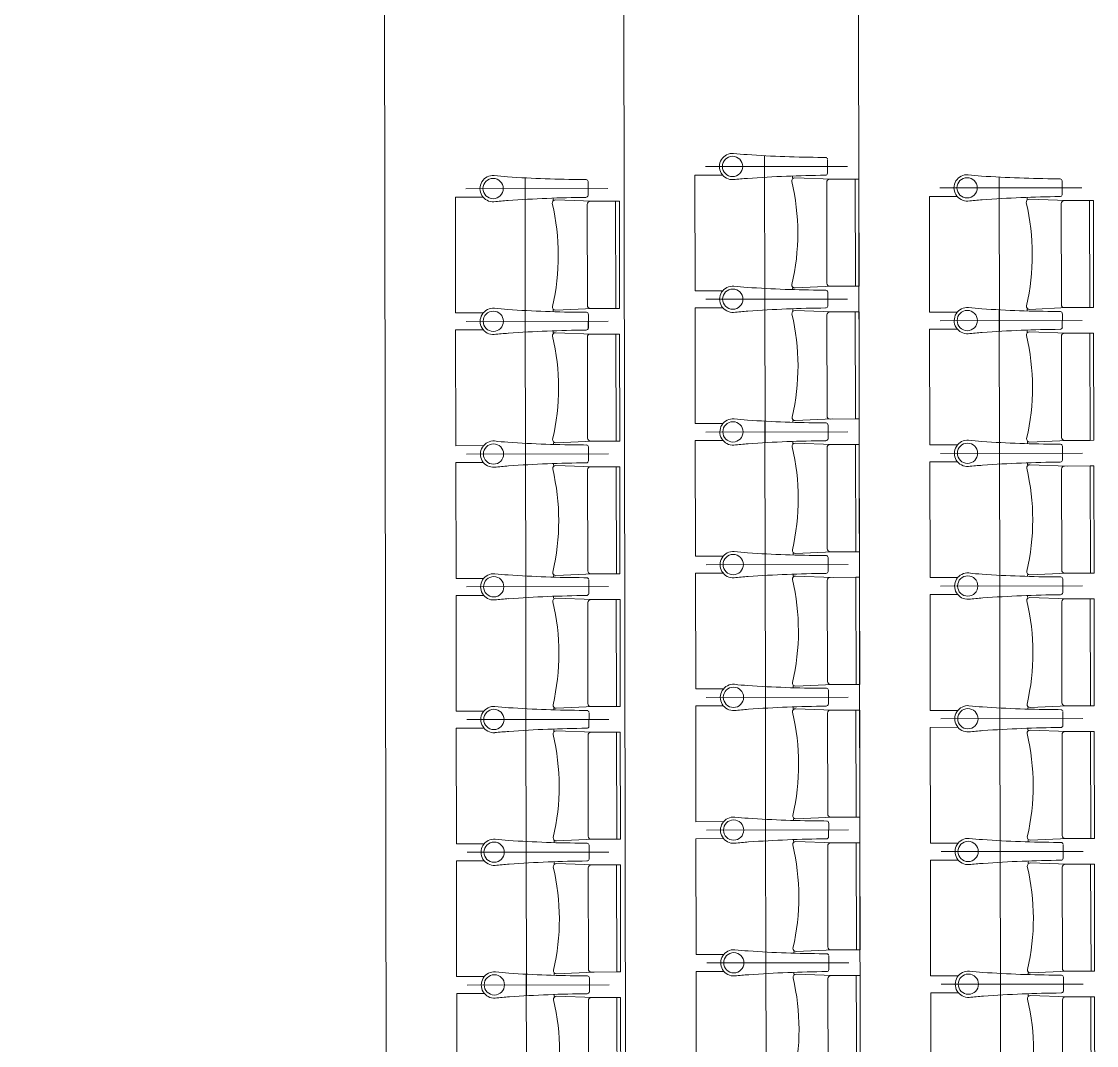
# Model space of a CAD drawing. Header units: millimetres. Extents: x 586 to 1010, y 369 to 668.
# Drawn here: x 692.656 to 697.184, y 475.666 to 479.977 of the extents above; entities that cross this region are included whole.
import ezdxf

# ---------------------------------------------------------------- set-up
doc = ezdxf.new("R2010")
doc.units = ezdxf.units.MM
doc.linetypes.add('CENTER', pattern=[2, 1.25, -0.25, 0.25, -0.25])
doc.linetypes.add('DASHED', pattern=[0.75, 0.5, -0.25])
doc.layers.add('plan line', color=7, linetype='Continuous', lineweight=15)

msp = doc.modelspace()

# ---------------------------------------------------------------- linework, layer by layer
at = {"color": 254, "lineweight": 25}
for points in [[(671.7124, 620.7085), (706.7355, 621.773), (754.2598, 613.8303), (814.6609, 600.1481), (855.7567, 598.0104), (895.0671, 567.0647), (920.0096, 542.0176), (952.0084, 521.2476), (977.2234, 504.6526), (979.6352, 479.2339), (986.3437, 463.8549), (988.7975, 462.3853)], [(654.944, 595.4717), (670.2671, 587.3174), (714.302, 595.1648), (787.0891, 595.1648), (819.3936, 580.9441), (821.0297, 562.8505), (813.4907, 552.7881), (808.7339, 539.6711), (796.4072, 534.7059), (791.0222, 527.249), (791.0222, 507.547), (797.3007, 476.5274), (814.9752, 463.8897), (836.1481, 474.6816), (874.0221, 478.5878), (885.7286, 462.7333), (863.0042, 436.0794), (845.7887, 420.6845), (845.1044, 408.6747)], [(639.2065, 583.4381), (644.7272, 575.638), (657.7961, 553.4401), (668.4043, 543.9291), (682.5178, 548.7307), (692.9838, 555.4778), (711.9339, 556.5828), (734.3456, 532.1334), (750.593, 477.7475), (754.1369, 444.164), (776.4657, 425.4473), (782.6172, 412.2355)]]:
    msp.add_spline(points, degree=3, dxfattribs=at)
at = {"layer": 'plan line'}
for p, q in [((694.2022, 469.5611), (694.1848, 480.569)), ((696.1986, 469.5496), (696.1812, 480.5868)), ((695.2092, 469.5887), (695.1919, 480.5447)), ((696.0434, 479.4045), (696.0306, 479.4047)), ((696.0516, 479.3949), (696.0514, 479.3377)), ((695.0348, 479.3113), (695.0219, 479.3115)), ((695.0429, 479.3017), (695.0428, 479.2445)), ((695.4925, 479.3302), (695.6091, 479.3304)), ((695.4933, 478.8429), (695.4925, 479.3302)), ((695.9035, 479.3265), (695.9035, 479.318)), ((697.0312, 479.3145), (697.0183, 479.3147)), ((697.0393, 479.3048), (697.0391, 479.2477)), ((694.4839, 479.237), (694.6005, 479.2372)), ((694.4846, 478.7497), (694.4839, 479.237)), ((694.8949, 479.2333), (694.8949, 479.2248)), ((696.4802, 479.2402), (696.5968, 479.2403)), ((696.481, 478.7529), (696.4802, 479.2402)), ((696.8913, 479.2364), (696.8913, 479.228)), ((695.6098, 478.8431), (695.4933, 478.8429)), ((695.9042, 478.8554), (695.9043, 478.8481)), ((696.0443, 478.8457), (696.0314, 478.8459)), ((696.0443, 478.8457), (696.0314, 478.8459)), ((696.0524, 478.8361), (696.0523, 478.7789)), ((696.0524, 478.8361), (696.0523, 478.7789)), ((694.6012, 478.7499), (694.4846, 478.7497)), ((694.8956, 478.7622), (694.8956, 478.7549)), ((695.0357, 478.7525), (695.0228, 478.7527)), ((695.0357, 478.7525), (695.0228, 478.7527)), ((695.4934, 478.7714), (695.61, 478.7716)), ((695.4941, 478.2841), (695.4934, 478.7714)), ((695.9044, 478.7677), (695.9044, 478.7592)), ((696.5976, 478.753), (696.481, 478.7529)), ((696.892, 478.7653), (696.892, 478.758)), ((697.032, 478.7557), (697.0192, 478.7559)), ((697.032, 478.7557), (697.0192, 478.7559)), ((695.0438, 478.7429), (695.0436, 478.6857)), ((695.0438, 478.7429), (695.0437, 478.6857)), ((697.0402, 478.746), (697.04, 478.6889)), ((697.0402, 478.746), (697.04, 478.6889)), ((694.4847, 478.6782), (694.6013, 478.6784)), ((694.4855, 478.1909), (694.4847, 478.6782)), ((694.8958, 478.6745), (694.8958, 478.666)), ((696.4811, 478.6814), (696.5977, 478.6815)), ((696.4819, 478.1941), (696.4811, 478.6814)), ((696.8921, 478.6776), (696.8922, 478.6692)), ((695.9051, 478.2966), (695.9051, 478.2893)), ((695.6107, 478.2843), (695.4941, 478.2841)), ((696.0452, 478.2869), (696.0323, 478.2871)), ((696.0452, 478.2869), (696.0323, 478.2871)), ((696.0533, 478.2773), (696.0532, 478.2201)), ((696.0533, 478.2773), (696.0532, 478.2201)), ((695.4942, 478.2126), (695.6108, 478.2128)), ((695.495, 477.7253), (695.4942, 478.2126)), ((695.9053, 478.2089), (695.9053, 478.2004)), ((696.8929, 478.2065), (696.8929, 478.1992)), ((694.6021, 478.1911), (694.4855, 478.1909)), ((694.8965, 478.2034), (694.8965, 478.1961)), ((695.0366, 478.1937), (695.0237, 478.1939)), ((695.0366, 478.1937), (695.0237, 478.1939)), ((695.0447, 478.1841), (695.0445, 478.1269)), ((695.0447, 478.1841), (695.0445, 478.1269)), ((696.5985, 478.1942), (696.4819, 478.1941)), ((697.0329, 478.1969), (697.0201, 478.1971)), ((697.0329, 478.1969), (697.0201, 478.1971)), ((697.0411, 478.1872), (697.0409, 478.1301)), ((697.0411, 478.1872), (697.0409, 478.1301)), ((694.4856, 478.1194), (694.6022, 478.1196)), ((694.4864, 477.6321), (694.4856, 478.1194)), ((694.8966, 478.1157), (694.8967, 478.1072)), ((696.482, 478.1226), (696.5986, 478.1227)), ((696.4828, 477.6353), (696.482, 478.1226)), ((696.893, 478.1188), (696.893, 478.1104)), ((695.6116, 477.7255), (695.495, 477.7253)), ((695.906, 477.7378), (695.906, 477.7305)), ((696.0461, 477.7281), (696.0332, 477.7283)), ((696.0461, 477.7281), (696.0332, 477.7283)), ((696.0542, 477.7185), (696.054, 477.6613)), ((696.0542, 477.7185), (696.054, 477.6613)), ((694.603, 477.6323), (694.4864, 477.6321)), ((694.8974, 477.6446), (694.8974, 477.6373)), ((695.0374, 477.6349), (695.0246, 477.6351)), ((695.0374, 477.6349), (695.0246, 477.6351)), ((695.0456, 477.6253), (695.0454, 477.5681)), ((695.0456, 477.6253), (695.0454, 477.5681)), ((695.4951, 477.6538), (695.6117, 477.654)), ((695.4959, 477.1665), (695.4951, 477.6538)), ((695.9062, 477.6501), (695.9062, 477.6416)), ((696.5994, 477.6354), (696.4828, 477.6353)), ((696.8938, 477.6477), (696.8938, 477.6404)), ((697.0338, 477.6381), (697.021, 477.6383)), ((697.0338, 477.6381), (697.021, 477.6383)), ((697.042, 477.6284), (697.0418, 477.5713)), ((697.0419, 477.6284), (697.0418, 477.5713)), ((694.4865, 477.5606), (694.6031, 477.5608)), ((694.4873, 477.0733), (694.4865, 477.5606)), ((694.8975, 477.5569), (694.8975, 477.5484)), ((696.4829, 477.5638), (696.5995, 477.5639)), ((696.4836, 477.0765), (696.4829, 477.5638)), ((696.8939, 477.56), (696.8939, 477.5516)), ((695.6125, 477.1667), (695.4959, 477.1665)), ((695.9069, 477.179), (695.9069, 477.1717)), ((696.0469, 477.1693), (696.0341, 477.1695)), ((696.0469, 477.1693), (696.0341, 477.1695)), ((696.0551, 477.1597), (696.0549, 477.1025)), ((696.0551, 477.1597), (696.0549, 477.1025)), ((694.6039, 477.0735), (694.4873, 477.0733)), ((694.8983, 477.0858), (694.8983, 477.0785)), ((695.0383, 477.0761), (695.0255, 477.0763)), ((695.0383, 477.0761), (695.0255, 477.0763)), ((695.496, 477.095), (695.6126, 477.0952)), ((695.4968, 476.6077), (695.496, 477.095)), ((695.907, 477.0913), (695.907, 477.0828)), ((696.6002, 477.0766), (696.4836, 477.0765)), ((696.8946, 477.0889), (696.8947, 477.0816)), ((697.0347, 477.0793), (697.0218, 477.0795)), ((697.0347, 477.0793), (697.0218, 477.0795)), ((695.0465, 477.0665), (695.0463, 477.0093)), ((695.0465, 477.0665), (695.0463, 477.0093)), ((697.0428, 477.0696), (697.0427, 477.0125)), ((697.0428, 477.0696), (697.0427, 477.0125)), ((694.4874, 477.0018), (694.604, 477.002)), ((694.4882, 476.5145), (694.4874, 477.0018)), ((694.8984, 476.9981), (694.8984, 476.9896)), ((696.4838, 477.005), (696.6004, 477.0051)), ((696.4845, 476.5177), (696.4838, 477.005)), ((696.8948, 477.0012), (696.8948, 476.9928)), ((695.6134, 476.6079), (695.4968, 476.6077)), ((695.9078, 476.6202), (695.9078, 476.6129)), ((696.0478, 476.6105), (696.035, 476.6107)), ((696.0478, 476.6105), (696.035, 476.6107)), ((696.056, 476.6009), (696.0558, 476.5437)), ((696.056, 476.6009), (696.0558, 476.5437)), ((695.4969, 476.5362), (695.6135, 476.5364)), ((695.4977, 476.0489), (695.4969, 476.5362)), ((695.9079, 476.5325), (695.9079, 476.524)), ((696.8955, 476.5301), (696.8955, 476.5228)), ((694.6047, 476.5147), (694.4882, 476.5145)), ((694.8992, 476.527), (694.8992, 476.5197)), ((695.0392, 476.5173), (695.0263, 476.5175)), ((695.0392, 476.5173), (695.0263, 476.5175)), ((695.0473, 476.5077), (695.0472, 476.4505)), ((695.0473, 476.5077), (695.0472, 476.4505)), ((696.6011, 476.5178), (696.4845, 476.5177)), ((697.0356, 476.5205), (697.0227, 476.5207)), ((697.0356, 476.5205), (697.0227, 476.5207)), ((697.0437, 476.5108), (697.0435, 476.4537)), ((697.0437, 476.5108), (697.0435, 476.4537)), ((694.4883, 476.443), (694.6049, 476.4432)), ((694.489, 475.9557), (694.4883, 476.443)), ((696.4846, 476.4462), (696.6012, 476.4463)), ((696.4854, 475.9589), (696.4846, 476.4462)), ((696.8957, 476.4424), (696.8957, 476.434)), ((694.8993, 476.4393), (694.8993, 476.4308)), ((695.6143, 476.0491), (695.4977, 476.0489)), ((695.9087, 476.0614), (695.9087, 476.0541)), ((696.0487, 476.0517), (696.0358, 476.052)), ((696.0487, 476.0517), (696.0359, 476.052)), ((696.0568, 476.0421), (696.0567, 475.9849)), ((696.0568, 476.0421), (696.0567, 475.9849)), ((694.6056, 475.9559), (694.489, 475.9557)), ((694.9, 475.9682), (694.9, 475.9609)), ((695.0401, 475.9585), (695.0272, 475.9587)), ((695.0401, 475.9585), (695.0272, 475.9587)), ((695.0482, 475.9489), (695.0481, 475.8917)), ((695.0482, 475.9489), (695.0481, 475.8917)), ((695.4978, 475.9774), (695.6144, 475.9776)), ((695.4985, 475.4901), (695.4978, 475.9774)), ((695.9088, 475.9737), (695.9088, 475.9652)), ((696.602, 475.959), (696.4854, 475.9589)), ((696.8964, 475.9713), (696.8964, 475.964)), ((697.0365, 475.9617), (697.0236, 475.9619)), ((697.0364, 475.9617), (697.0236, 475.9619)), ((697.0446, 475.952), (697.0444, 475.8949)), ((697.0446, 475.952), (697.0444, 475.8949)), ((694.4892, 475.8842), (694.6057, 475.8844)), ((694.4899, 475.3969), (694.4892, 475.8842)), ((694.9002, 475.8805), (694.9002, 475.872)), ((696.4855, 475.8874), (696.6021, 475.8875)), ((696.4863, 475.4001), (696.4855, 475.8874)), ((696.8965, 475.8836), (696.8966, 475.8752))]:
    msp.add_line(p, q, dxfattribs=at)
at = {"layer": 'plan line', "linetype": 'DASHED', "ltscale": 3}
for p, q in [((695.7869, 478.7622), (695.7859, 479.4117)), ((694.7783, 478.669), (694.7773, 479.3185)), ((696.7747, 478.6721), (696.7736, 479.3217)), ((695.7878, 478.2034), (695.7868, 478.8529)), ((694.7792, 478.1102), (694.7781, 478.7597)), ((696.7755, 478.1133), (696.7745, 478.7629)), ((695.7887, 477.6446), (695.7876, 478.2941)), ((694.78, 477.5514), (694.779, 478.2009)), ((696.7764, 477.5545), (696.7754, 478.2041)), ((695.7896, 477.0858), (695.7885, 477.7353)), ((694.7809, 476.9926), (694.7799, 477.6421)), ((696.7773, 476.9957), (696.7763, 477.6453)), ((695.7904, 476.527), (695.7894, 477.1765)), ((694.7818, 476.4338), (694.7808, 477.0833)), ((696.7782, 476.4369), (696.7772, 477.0865)), ((695.7913, 475.9682), (695.7903, 476.6177)), ((694.7827, 475.875), (694.7817, 476.5245)), ((696.7791, 475.8781), (696.778, 476.5277)), ((695.7922, 475.4094), (695.7912, 476.0589)), ((694.7836, 475.3162), (694.7825, 475.9657)), ((696.7799, 475.3193), (696.7789, 475.9689))]:
    msp.add_line(p, q, dxfattribs=at)
at = {"layer": 'plan line', "linetype": 'CENTER', "ltscale": 3}
for p, q in [((696.1349, 479.367), (695.537, 479.366)), ((695.1263, 479.2738), (694.5284, 479.2728)), ((697.1227, 479.2769), (696.5247, 479.276)), ((696.1358, 478.8082), (695.5379, 478.8072)), ((696.1358, 478.8082), (695.5379, 478.8072)), ((695.1272, 478.715), (694.5293, 478.714)), ((695.1272, 478.715), (694.5293, 478.714)), ((697.1236, 478.7181), (696.5256, 478.7172)), ((697.1236, 478.7181), (696.5256, 478.7172)), ((696.1367, 478.2494), (695.5388, 478.2484)), ((696.1367, 478.2494), (695.5388, 478.2484)), ((695.1281, 478.1562), (694.5301, 478.1552)), ((695.1281, 478.1562), (694.5301, 478.1552)), ((697.1244, 478.1593), (696.5265, 478.1584)), ((697.1244, 478.1593), (696.5265, 478.1584)), ((696.1376, 477.6906), (695.5396, 477.6896)), ((696.1376, 477.6906), (695.5396, 477.6896)), ((695.129, 477.5974), (694.531, 477.5964)), ((695.129, 477.5974), (694.531, 477.5964)), ((697.1253, 477.6005), (696.5274, 477.5996)), ((697.1253, 477.6005), (696.5274, 477.5996)), ((696.1385, 477.1318), (695.5405, 477.1308)), ((696.1385, 477.1318), (695.5405, 477.1308)), ((695.1298, 477.0386), (694.5319, 477.0376)), ((695.1298, 477.0386), (694.5319, 477.0376)), ((697.1262, 477.0417), (696.5283, 477.0408)), ((697.1262, 477.0417), (696.5283, 477.0408)), ((696.1393, 476.573), (695.5414, 476.572)), ((696.1393, 476.573), (695.5414, 476.572)), ((695.1307, 476.4798), (694.5328, 476.4788)), ((695.1307, 476.4798), (694.5328, 476.4788)), ((697.1271, 476.4829), (696.5292, 476.482)), ((697.1271, 476.4829), (696.5292, 476.482)), ((696.1402, 476.0142), (695.5423, 476.0132)), ((696.1402, 476.0142), (695.5423, 476.0132)), ((695.1316, 475.921), (694.5337, 475.92)), ((695.1316, 475.921), (694.5337, 475.92)), ((697.128, 475.9241), (696.53, 475.9232)), ((697.128, 475.9241), (696.53, 475.9232))]:
    msp.add_line(p, q, dxfattribs=at)
at = {"layer": 'plan line'}
for points in [[(696.0716, 479.3129), (695.9133, 479.3185, 0.474715), (695.9004, 479.3037, -0.115865), (695.9011, 478.8697, 0.474715), (695.9141, 478.855), (696.0723, 478.8621)], [(696.1672, 479.313), (696.0601, 479.3129, 0.414214), (696.0475, 479.3001), (696.0481, 478.8747, 0.414214), (696.0609, 478.862), (696.1686, 478.8622), (696.1672, 479.313)], [(695.063, 479.2197), (694.9047, 479.2253, 0.474715), (694.8918, 479.2105, -0.115865), (694.8925, 478.7765, 0.474715), (694.9054, 478.7618), (695.0637, 478.7689)], [(695.1585, 479.2198), (695.0515, 479.2197, 0.414214), (695.0388, 479.2069), (695.0395, 478.7815, 0.414214), (695.0522, 478.7688), (695.16, 478.769), (695.1585, 479.2198)], [(697.0593, 479.2228), (696.9011, 479.2284, 0.474715), (696.8882, 479.2137, -0.115865), (696.8888, 478.7796, 0.474715), (696.9018, 478.7649), (697.0601, 478.772)], [(697.1549, 479.223), (697.0479, 479.2228, 0.414214), (697.0352, 479.2101), (697.0359, 478.7847, 0.414214), (697.0486, 478.772), (697.1564, 478.7721), (697.1549, 479.223)], [(696.0725, 478.7541), (695.9142, 478.7597, 0.474715), (695.9013, 478.7449, -0.115865), (695.902, 478.3109, 0.474715), (695.915, 478.2962), (696.0732, 478.3033)], [(696.168, 478.7542), (696.061, 478.7541, 0.414214), (696.0483, 478.7413), (696.049, 478.3159, 0.414214), (696.0617, 478.3032), (696.1695, 478.3034), (696.168, 478.7542)], [(695.0639, 478.6609), (694.9056, 478.6665, 0.474715), (694.8927, 478.6517, -0.115865), (694.8934, 478.2177, 0.474715), (694.9063, 478.203), (695.0646, 478.2101)], [(695.1594, 478.661), (695.0524, 478.6609, 0.414214), (695.0397, 478.6481), (695.0404, 478.2227, 0.414214), (695.0531, 478.21), (695.1609, 478.2102), (695.1594, 478.661)], [(697.0602, 478.664), (696.902, 478.6696, 0.474715), (696.889, 478.6549, -0.115865), (696.8897, 478.2208, 0.474715), (696.9027, 478.2061), (697.0609, 478.2132)], [(697.1558, 478.6642), (697.0488, 478.664, 0.414214), (697.0361, 478.6513), (697.0368, 478.2259, 0.414214), (697.0495, 478.2132), (697.1573, 478.2133), (697.1558, 478.6642)], [(696.0734, 478.1953), (695.9151, 478.2009, 0.474715), (695.9022, 478.1861, -0.115865), (695.9029, 477.7521, 0.474715), (695.9158, 477.7374), (696.0741, 477.7445)], [(696.1689, 478.1954), (696.0619, 478.1953, 0.414214), (696.0492, 478.1825), (696.0499, 477.7571, 0.414214), (696.0626, 477.7444), (696.1704, 477.7446), (696.1689, 478.1954)], [(695.0647, 478.1021), (694.9065, 478.1077, 0.474715), (694.8936, 478.0929, -0.115865), (694.8942, 477.6589, 0.474715), (694.9072, 477.6442), (695.0654, 477.6513)], [(695.1603, 478.1022), (695.0533, 478.1021, 0.414214), (695.0406, 478.0893), (695.0413, 477.6639, 0.414214), (695.054, 477.6512), (695.1618, 477.6514), (695.1603, 478.1022)], [(697.0611, 478.1052), (696.9029, 478.1108, 0.474715), (696.8899, 478.0961, -0.115865), (696.8906, 477.662, 0.474715), (696.9036, 477.6473), (697.0618, 477.6544)], [(697.1567, 478.1054), (697.0497, 478.1052, 0.414214), (697.037, 478.0925), (697.0376, 477.6671, 0.414214), (697.0504, 477.6544), (697.1581, 477.6545), (697.1567, 478.1054)], [(696.0742, 477.6365), (695.916, 477.6421, 0.474715), (695.9031, 477.6273, -0.115865), (695.9037, 477.1933, 0.474715), (695.9167, 477.1786), (696.0749, 477.1857)], [(696.1698, 477.6366), (696.0628, 477.6365, 0.414214), (696.0501, 477.6237), (696.0508, 477.1983, 0.414214), (696.0635, 477.1856), (696.1713, 477.1858), (696.1698, 477.6366)], [(695.0656, 477.5433), (694.9074, 477.5489, 0.474715), (694.8944, 477.5341, -0.115865), (694.8951, 477.1001, 0.474715), (694.9081, 477.0854), (695.0663, 477.0925)], [(695.1612, 477.5434), (695.0542, 477.5433, 0.414214), (695.0415, 477.5305), (695.0422, 477.1051, 0.414214), (695.0549, 477.0924), (695.1627, 477.0926), (695.1612, 477.5434)], [(697.062, 477.5464), (696.9037, 477.552, 0.474715), (696.8908, 477.5373, -0.115865), (696.8915, 477.1032, 0.474715), (696.9045, 477.0885), (697.0627, 477.0956)], [(697.1576, 477.5466), (697.0505, 477.5464, 0.414214), (697.0379, 477.5337), (697.0385, 477.1083, 0.414214), (697.0513, 477.0956), (697.159, 477.0957), (697.1576, 477.5466)], [(696.0751, 477.0777), (695.9169, 477.0833, 0.474715), (695.9039, 477.0685, -0.115865), (695.9046, 476.6345, 0.474715), (695.9176, 476.6198), (696.0758, 476.6269)], [(696.1707, 477.0778), (696.0637, 477.0777, 0.414214), (696.051, 477.0649), (696.0517, 476.6395, 0.414214), (696.0644, 476.6268), (696.1722, 476.627), (696.1707, 477.0778)], [(695.0665, 476.9845), (694.9082, 476.9901, 0.474715), (694.8953, 476.9753, -0.115865), (694.896, 476.5413, 0.474715), (694.909, 476.5266), (695.0672, 476.5337)], [(695.1621, 476.9846), (695.055, 476.9845, 0.414214), (695.0424, 476.9717), (695.043, 476.5463, 0.414214), (695.0558, 476.5336), (695.1635, 476.5338), (695.1621, 476.9846)], [(697.0629, 476.9876), (696.9046, 476.9932, 0.474715), (696.8917, 476.9785, -0.115865), (696.8924, 476.5444, 0.474715), (696.9053, 476.5297), (697.0636, 476.5368)], [(697.1584, 476.9878), (697.0514, 476.9876, 0.414214), (697.0387, 476.9749), (697.0394, 476.5495, 0.414214), (697.0521, 476.5368), (697.1599, 476.5369), (697.1584, 476.9878)], [(696.076, 476.5189), (695.9177, 476.5245, 0.474715), (695.9048, 476.5097, -0.115865), (695.9055, 476.0757, 0.474715), (695.9185, 476.061), (696.0767, 476.0681)], [(696.1716, 476.519), (696.0646, 476.5189, 0.414214), (696.0519, 476.5061), (696.0525, 476.0807, 0.414214), (696.0653, 476.068), (696.173, 476.0682), (696.1716, 476.519)], [(695.0674, 476.4257), (694.9091, 476.4313, 0.474715), (694.8962, 476.4165, -0.115865), (694.8969, 475.9825, 0.474715), (694.9099, 475.9678), (695.0681, 475.9749)], [(695.1629, 476.4258), (695.0559, 476.4257, 0.414214), (695.0433, 476.4129), (695.0439, 475.9875, 0.414214), (695.0566, 475.9748), (695.1644, 475.975), (695.1629, 476.4258)], [(697.0637, 476.4288), (696.9055, 476.4344, 0.474715), (696.8926, 476.4197, -0.115865), (696.8933, 475.9856, 0.474715), (696.9062, 475.9709), (697.0645, 475.978)], [(697.1593, 476.429), (697.0523, 476.4288, 0.414214), (697.0396, 476.4161), (697.0403, 475.9907, 0.414214), (697.053, 475.978), (697.1608, 475.9781), (697.1593, 476.429)], [(696.0769, 475.9601), (695.9186, 475.9657, 0.474715), (695.9057, 475.9509, -0.115865), (695.9064, 475.5169, 0.474715), (695.9194, 475.5022), (696.0776, 475.5093)], [(696.1724, 475.9602), (696.0654, 475.9601, 0.414214), (696.0528, 475.9474), (696.0534, 475.5219, 0.414214), (696.0661, 475.5092), (696.1739, 475.5094), (696.1724, 475.9602)], [(695.0683, 475.8669), (694.91, 475.8725, 0.474715), (694.8971, 475.8577, -0.115865), (694.8978, 475.4237, 0.474715), (694.9107, 475.409), (695.069, 475.4161)], [(695.1638, 475.867), (695.0568, 475.8669, 0.414214), (695.0441, 475.8541), (695.0448, 475.4287, 0.414214), (695.0575, 475.416), (695.1653, 475.4162), (695.1638, 475.867)], [(697.0646, 475.87), (696.9064, 475.8756, 0.474715), (696.8934, 475.8609, -0.115865), (696.8941, 475.4268, 0.474715), (696.9071, 475.4121), (697.0653, 475.4192)], [(697.1602, 475.8702), (697.0532, 475.87, 0.414214), (697.0405, 475.8573), (697.0412, 475.4319, 0.414214), (697.0539, 475.4192), (697.1617, 475.4193), (697.1602, 475.8702)]]:
    msp.add_lwpolyline(points, format="xyb", dxfattribs=at)
for points in [[(696.1832, 479.313), (696.1839, 478.8622), (696.1686, 478.8622), (696.1672, 479.313), (696.1832, 479.313)], [(695.1745, 479.2198), (695.1752, 478.769), (695.16, 478.769), (695.1585, 479.2198), (695.1745, 479.2198)], [(697.1709, 479.223), (697.1716, 478.7722), (697.1564, 478.7721), (697.1549, 479.223), (697.1709, 479.223)], [(696.184, 478.7542), (696.1848, 478.3034), (696.1695, 478.3034), (696.168, 478.7542), (696.184, 478.7542)], [(695.1754, 478.661), (695.1761, 478.2102), (695.1609, 478.2102), (695.1594, 478.661), (695.1754, 478.661)], [(697.1718, 478.6642), (697.1725, 478.2134), (697.1573, 478.2133), (697.1558, 478.6642), (697.1718, 478.6642)], [(696.1849, 478.1954), (696.1856, 477.7446), (696.1704, 477.7446), (696.1689, 478.1954), (696.1849, 478.1954)], [(695.1763, 478.1022), (695.177, 477.6514), (695.1618, 477.6514), (695.1603, 478.1022), (695.1763, 478.1022)], [(697.1727, 478.1054), (697.1734, 477.6546), (697.1581, 477.6545), (697.1567, 478.1054), (697.1727, 478.1054)], [(696.1858, 477.6366), (696.1865, 477.1858), (696.1713, 477.1858), (696.1698, 477.6366), (696.1858, 477.6366)], [(695.1772, 477.5434), (695.1779, 477.0926), (695.1627, 477.0926), (695.1612, 477.5434), (695.1772, 477.5434)], [(697.1736, 477.5466), (697.1743, 477.0958), (697.159, 477.0957), (697.1576, 477.5466), (697.1736, 477.5466)], [(696.1867, 477.0778), (696.1874, 476.627), (696.1722, 476.627), (696.1707, 477.0778), (696.1867, 477.0778)], [(695.1781, 476.9846), (695.1788, 476.5338), (695.1635, 476.5338), (695.1621, 476.9846), (695.1781, 476.9846)], [(697.1744, 476.9878), (697.1751, 476.537), (697.1599, 476.5369), (697.1584, 476.9878), (697.1744, 476.9878)], [(696.1876, 476.519), (696.1883, 476.0682), (696.173, 476.0682), (696.1716, 476.519), (696.1876, 476.519)], [(695.1789, 476.4258), (695.1797, 475.975), (695.1644, 475.975), (695.1629, 476.4258), (695.1789, 476.4258)], [(697.1753, 476.429), (697.176, 475.9782), (697.1608, 475.9781), (697.1593, 476.429), (697.1753, 476.429)], [(696.1884, 475.9602), (696.1892, 475.5094), (696.1739, 475.5094), (696.1724, 475.9602), (696.1884, 475.9602)], [(695.1798, 475.867), (695.1805, 475.4162), (695.1653, 475.4162), (695.1638, 475.867), (695.1798, 475.867)], [(697.1762, 475.8702), (697.1769, 475.4194), (697.1617, 475.4193), (697.1602, 475.8702), (697.1762, 475.8702)]]:
    msp.add_lwpolyline(points, dxfattribs=at)
for centre in [(695.6511, 479.3666), (694.6425, 479.2734), (696.6389, 479.2765), (695.652, 478.8078), (695.652, 478.8078), (694.6434, 478.7146), (694.6434, 478.7146), (696.6398, 478.7177), (696.6398, 478.7177), (695.6529, 478.249), (695.6529, 478.249), (694.6443, 478.1558), (694.6443, 478.1558), (696.6407, 478.1589), (696.6407, 478.1589), (695.6538, 477.6902), (695.6538, 477.6902), (694.6452, 477.597), (694.6452, 477.597), (696.6415, 477.6001), (696.6415, 477.6001), (695.6547, 477.1314), (695.6547, 477.1314), (694.646, 477.0382), (694.646, 477.0382), (696.6424, 477.0413), (696.6424, 477.0413), (695.6556, 476.5726), (695.6556, 476.5726), (694.6469, 476.4794), (694.6469, 476.4794), (696.6433, 476.4825), (696.6433, 476.4825), (695.6564, 476.0138), (695.6564, 476.0138), (694.6478, 475.9206), (694.6478, 475.9206), (696.6442, 475.9237), (696.6442, 475.9237)]:
    msp.add_circle(centre, 0.0427, dxfattribs=at)
for centre, radius, start, end in [((695.6513, 479.3662), 0.0554, 85.5424, 273.5847), ((695.7759, 480.4089), 0.9947, 263.0552, 266.318), ((696.0505, 484.4013), 4.9966, 266.1162, 269.7717), ((696.0421, 479.3953), 0.00935, 8.5288, 81.652), ((696.0418, 479.3392), 0.00967, 269.4661, 350.9165), ((694.6427, 479.273), 0.0554, 85.5424, 273.5847), ((694.7673, 480.3157), 0.9947, 263.0552, 266.318), ((695.0418, 484.3081), 4.9966, 266.1162, 269.7717), ((695.0334, 479.3021), 0.00935, 8.5288, 81.652), ((696.0429, 475.3747), 3.9554, 94.7628, 95.6309), ((696.093, 474.0011), 5.3287, 90.5499, 94.0735), ((696.6391, 479.2762), 0.0554, 85.5424, 273.5847), ((696.7637, 480.3188), 0.9947, 263.0552, 266.318), ((697.0382, 484.3113), 4.9966, 266.1162, 269.7717), ((697.0298, 479.3052), 0.00935, 8.5288, 81.652), ((697.0296, 479.2492), 0.00967, 269.4661, 350.9165), ((695.0343, 475.2815), 3.9554, 94.7628, 95.6309), ((695.0844, 473.9079), 5.3287, 90.5499, 94.0735), ((695.0332, 479.246), 0.00967, 269.4661, 350.9165), ((697.0306, 475.2846), 3.9554, 94.7628, 95.6309), ((697.0807, 473.9111), 5.3287, 90.5499, 94.0735), ((695.6522, 478.8074), 0.0554, 85.5424, 273.5847), ((695.6522, 478.8074), 0.0554, 85.5424, 273.5847), ((695.7768, 479.8501), 0.9947, 263.0552, 266.318), ((695.7768, 479.8501), 0.9947, 263.0552, 266.318), ((696.0513, 483.8425), 4.9966, 266.1162, 269.7717), ((696.0513, 483.8425), 4.9966, 266.1162, 269.7717), ((696.0429, 478.8365), 0.00935, 8.5288, 81.652), ((696.0429, 478.8365), 0.00935, 8.5288, 81.652), ((694.6436, 478.7142), 0.0554, 85.5424, 273.5847), ((694.6436, 478.7142), 0.0554, 85.5424, 273.5847), ((694.7682, 479.7569), 0.9947, 263.0552, 266.318), ((694.7682, 479.7569), 0.9947, 263.0552, 266.318), ((695.0427, 483.7493), 4.9966, 266.1162, 269.7717), ((695.0427, 483.7493), 4.9966, 266.1162, 269.7717), ((695.0343, 478.7433), 0.00935, 8.5288, 81.652), ((695.0343, 478.7433), 0.00935, 8.5288, 81.652), ((696.0438, 474.8159), 3.9554, 94.7628, 95.6309), ((696.0438, 474.8159), 3.9554, 94.7628, 95.6309), ((696.0939, 473.4423), 5.3287, 90.5499, 94.0735), ((696.0939, 473.4423), 5.3287, 90.5499, 94.0735), ((696.0427, 478.7804), 0.00967, 269.4661, 350.9165), ((696.0427, 478.7804), 0.00967, 269.4661, 350.9165), ((696.64, 478.7174), 0.0554, 85.5424, 273.5847), ((696.64, 478.7174), 0.0554, 85.5424, 273.5847), ((696.7645, 479.76), 0.9947, 263.0552, 266.318), ((696.7645, 479.76), 0.9947, 263.0552, 266.318), ((697.0391, 483.7525), 4.9966, 266.1162, 269.7717), ((697.0391, 483.7525), 4.9966, 266.1162, 269.7717), ((697.0307, 478.7464), 0.00935, 8.5288, 81.652), ((697.0307, 478.7464), 0.00935, 8.5288, 81.652), ((695.0351, 474.7227), 3.9554, 94.7628, 95.6309), ((695.0351, 474.7227), 3.9554, 94.7628, 95.6309), ((695.0853, 473.3491), 5.3287, 90.5499, 94.0735), ((695.0853, 473.3491), 5.3287, 90.5499, 94.0735), ((695.0341, 478.6872), 0.00967, 269.4661, 350.9165), ((695.0341, 478.6872), 0.00967, 269.4661, 350.9165), ((697.0315, 474.7258), 3.9554, 94.7628, 95.6309), ((697.0315, 474.7258), 3.9554, 94.7628, 95.6309), ((697.0816, 473.3523), 5.3287, 90.5499, 94.0735), ((697.0816, 473.3523), 5.3287, 90.5499, 94.0735), ((697.0305, 478.6904), 0.00967, 269.4661, 350.9165), ((697.0305, 478.6904), 0.00967, 269.4661, 350.9165), ((695.6531, 478.2486), 0.0554, 85.5424, 273.5847), ((695.6531, 478.2486), 0.0554, 85.5424, 273.5847), ((695.7777, 479.2913), 0.9947, 263.0552, 266.318), ((695.7777, 479.2913), 0.9947, 263.0552, 266.318), ((696.0522, 483.2837), 4.9966, 266.1162, 269.7717), ((696.0522, 483.2837), 4.9966, 266.1162, 269.7717), ((696.0438, 478.2777), 0.00935, 8.5288, 81.652), ((696.0438, 478.2777), 0.00935, 8.5288, 81.652), ((694.6445, 478.1554), 0.0554, 85.5424, 273.5847), ((694.6445, 478.1554), 0.0554, 85.5424, 273.5847), ((694.769, 479.1981), 0.9947, 263.0552, 266.318), ((694.769, 479.1981), 0.9947, 263.0552, 266.318), ((695.0436, 483.1905), 4.9966, 266.1162, 269.7717), ((695.0436, 483.1905), 4.9966, 266.1162, 269.7717), ((696.0948, 472.8835), 5.3287, 90.5499, 94.0735), ((696.0948, 472.8835), 5.3287, 90.5499, 94.0735), ((696.0436, 478.2217), 0.00967, 269.4661, 350.9165), ((696.0436, 478.2217), 0.00967, 269.4661, 350.9165), ((696.6408, 478.1586), 0.0554, 85.5424, 273.5847), ((696.6408, 478.1586), 0.0554, 85.5424, 273.5847), ((696.7654, 479.2012), 0.9947, 263.0552, 266.318), ((696.7654, 479.2012), 0.9947, 263.0552, 266.318), ((697.04, 483.1937), 4.9966, 266.1162, 269.7717), ((697.04, 483.1937), 4.9966, 266.1162, 269.7717), ((695.0352, 478.1845), 0.00935, 8.5288, 81.652), ((695.0352, 478.1845), 0.00935, 8.5288, 81.652), ((696.0447, 474.2571), 3.9554, 94.7628, 95.6309), ((696.0447, 474.2571), 3.9554, 94.7628, 95.6309), ((697.0316, 478.1876), 0.00935, 8.5288, 81.652), ((697.0316, 478.1876), 0.00935, 8.5288, 81.652), ((695.0861, 472.7903), 5.3287, 90.5499, 94.0735), ((695.0861, 472.7903), 5.3287, 90.5499, 94.0735), ((695.035, 478.1284), 0.00967, 269.4661, 350.9165), ((695.035, 478.1284), 0.00967, 269.4661, 350.9165), ((697.0825, 472.7935), 5.3287, 90.5499, 94.0735), ((697.0825, 472.7935), 5.3287, 90.5499, 94.0735), ((697.0314, 478.1316), 0.00967, 269.4661, 350.9165), ((697.0314, 478.1316), 0.00967, 269.4661, 350.9165), ((695.036, 474.1639), 3.9554, 94.7628, 95.6309), ((695.036, 474.1639), 3.9554, 94.7628, 95.6309), ((697.0324, 474.167), 3.9554, 94.7628, 95.6309), ((697.0324, 474.167), 3.9554, 94.7628, 95.6309), ((695.654, 477.6898), 0.0554, 85.5424, 273.5847), ((695.654, 477.6898), 0.0554, 85.5424, 273.5847), ((695.7786, 478.7325), 0.9947, 263.0552, 266.318), ((695.7786, 478.7325), 0.9947, 263.0552, 266.318), ((696.0531, 482.7249), 4.9966, 266.1162, 269.7717), ((696.0531, 482.7249), 4.9966, 266.1162, 269.7717), ((696.0447, 477.7189), 0.00935, 8.5288, 81.652), ((696.0447, 477.7189), 0.00935, 8.5288, 81.652), ((694.6453, 477.5966), 0.0554, 85.5424, 273.5847), ((694.6453, 477.5966), 0.0554, 85.5424, 273.5847), ((694.7699, 478.6393), 0.9947, 263.0552, 266.318), ((694.7699, 478.6393), 0.9947, 263.0552, 266.318), ((695.0445, 482.6317), 4.9966, 266.1162, 269.7717), ((695.0445, 482.6317), 4.9966, 266.1162, 269.7717), ((695.0361, 477.6257), 0.00935, 8.5288, 81.652), ((695.0361, 477.6257), 0.00935, 8.5288, 81.652), ((696.0455, 473.6983), 3.9554, 94.7628, 95.6309), ((696.0455, 473.6983), 3.9554, 94.7628, 95.6309), ((696.0956, 472.3247), 5.3287, 90.5499, 94.0735), ((696.0956, 472.3247), 5.3287, 90.5499, 94.0735), ((696.0445, 477.6629), 0.00967, 269.4661, 350.9165), ((696.0445, 477.6629), 0.00967, 269.4661, 350.9165), ((696.6417, 477.5998), 0.0554, 85.5424, 273.5847), ((696.6417, 477.5998), 0.0554, 85.5424, 273.5847), ((696.7663, 478.6424), 0.9947, 263.0552, 266.318), ((696.7663, 478.6424), 0.9947, 263.0552, 266.318), ((697.0409, 482.6349), 4.9966, 266.1162, 269.7717), ((697.0409, 482.6349), 4.9966, 266.1162, 269.7717), ((697.0324, 477.6288), 0.00935, 8.5288, 81.652), ((697.0324, 477.6288), 0.00935, 8.5288, 81.652), ((697.0322, 477.5728), 0.00967, 269.4661, 350.9165), ((697.0322, 477.5728), 0.00967, 269.4661, 350.9165), ((695.0369, 473.6051), 3.9554, 94.7628, 95.6309), ((695.0369, 473.6051), 3.9554, 94.7628, 95.6309), ((695.087, 472.2315), 5.3287, 90.5499, 94.0735), ((695.087, 472.2315), 5.3287, 90.5499, 94.0735), ((695.0359, 477.5696), 0.00967, 269.4661, 350.9165), ((695.0359, 477.5696), 0.00967, 269.4661, 350.9165), ((697.0333, 473.6082), 3.9554, 94.7628, 95.6309), ((697.0333, 473.6082), 3.9554, 94.7628, 95.6309), ((697.0834, 472.2347), 5.3287, 90.5499, 94.0735), ((697.0834, 472.2347), 5.3287, 90.5499, 94.0735), ((695.6549, 477.131), 0.0554, 85.5424, 273.5847), ((695.6549, 477.131), 0.0554, 85.5424, 273.5847), ((695.7794, 478.1737), 0.9947, 263.0552, 266.318), ((695.7794, 478.1737), 0.9947, 263.0552, 266.318), ((696.054, 482.1661), 4.9966, 266.1162, 269.7717), ((696.054, 482.1661), 4.9966, 266.1162, 269.7717), ((696.0456, 477.1601), 0.00935, 8.5288, 81.652), ((696.0456, 477.1601), 0.00935, 8.5288, 81.652), ((694.6462, 477.0378), 0.0554, 85.5424, 273.5847), ((694.6462, 477.0378), 0.0554, 85.5424, 273.5847), ((694.7708, 478.0805), 0.9947, 263.0552, 266.318), ((694.7708, 478.0805), 0.9947, 263.0552, 266.318), ((695.0454, 482.0729), 4.9966, 266.1162, 269.7717), ((695.0454, 482.0729), 4.9966, 266.1162, 269.7717), ((695.037, 477.0669), 0.00935, 8.5288, 81.652), ((695.037, 477.0669), 0.00935, 8.5288, 81.652), ((696.0464, 473.1395), 3.9554, 94.7628, 95.6309), ((696.0464, 473.1395), 3.9554, 94.7628, 95.6309), ((696.0965, 471.7659), 5.3287, 90.5499, 94.0735), ((696.0965, 471.7659), 5.3287, 90.5499, 94.0735), ((696.0454, 477.1041), 0.00967, 269.4661, 350.9165), ((696.0454, 477.1041), 0.00967, 269.4661, 350.9165), ((696.6426, 477.041), 0.0554, 85.5424, 273.5847), ((696.6426, 477.041), 0.0554, 85.5424, 273.5847), ((696.7672, 478.0836), 0.9947, 263.0552, 266.318), ((696.7672, 478.0836), 0.9947, 263.0552, 266.318), ((697.0417, 482.0761), 4.9966, 266.1162, 269.7717), ((697.0417, 482.0761), 4.9966, 266.1162, 269.7717), ((697.0333, 477.07), 0.00935, 8.5288, 81.652), ((697.0333, 477.07), 0.00935, 8.5288, 81.652), ((695.0378, 473.0463), 3.9554, 94.7628, 95.6309), ((695.0378, 473.0463), 3.9554, 94.7628, 95.6309), ((695.0879, 471.6727), 5.3287, 90.5499, 94.0735), ((695.0879, 471.6727), 5.3287, 90.5499, 94.0735), ((695.0367, 477.0108), 0.00967, 269.4661, 350.9165), ((695.0367, 477.0108), 0.00967, 269.4661, 350.9165), ((697.0342, 473.0494), 3.9554, 94.7628, 95.6309), ((697.0342, 473.0494), 3.9554, 94.7628, 95.6309), ((697.0843, 471.6759), 5.3287, 90.5499, 94.0735), ((697.0843, 471.6759), 5.3287, 90.5499, 94.0735), ((697.0331, 477.014), 0.00967, 269.4661, 350.9165), ((697.0331, 477.014), 0.00967, 269.4661, 350.9165), ((695.6557, 476.5722), 0.0554, 85.5424, 273.5847), ((695.6557, 476.5722), 0.0554, 85.5424, 273.5847), ((695.7803, 477.6149), 0.9947, 263.0552, 266.318), ((695.7803, 477.6149), 0.9947, 263.0552, 266.318), ((696.0549, 481.6073), 4.9966, 266.1162, 269.7717), ((696.0549, 481.6073), 4.9966, 266.1162, 269.7717), ((696.0465, 476.6013), 0.00935, 8.5288, 81.652), ((696.0465, 476.6013), 0.00935, 8.5288, 81.652), ((694.6471, 476.479), 0.0554, 85.5424, 273.5847), ((694.6471, 476.479), 0.0554, 85.5424, 273.5847), ((694.7717, 477.5217), 0.9947, 263.0552, 266.318), ((694.7717, 477.5217), 0.9947, 263.0552, 266.318), ((696.0974, 471.2071), 5.3287, 90.5499, 94.0735), ((696.0974, 471.2071), 5.3287, 90.5499, 94.0735), ((696.0463, 476.5453), 0.00967, 269.4661, 350.9165), ((696.0462, 476.5453), 0.00967, 269.4661, 350.9165), ((696.6435, 476.4822), 0.0554, 85.5424, 273.5847), ((696.6435, 476.4822), 0.0554, 85.5424, 273.5847), ((696.7681, 477.5248), 0.9947, 263.0552, 266.318), ((696.7681, 477.5248), 0.9947, 263.0552, 266.318), ((697.0426, 481.5173), 4.9966, 266.1162, 269.7717), ((697.0426, 481.5173), 4.9966, 266.1162, 269.7717), ((695.0463, 481.5141), 4.9966, 266.1162, 269.7717), ((695.0463, 481.5141), 4.9966, 266.1162, 269.7717), ((695.0378, 476.5081), 0.00935, 8.5288, 81.652), ((695.0378, 476.5081), 0.00935, 8.5288, 81.652), ((696.0473, 472.5807), 3.9554, 94.7628, 95.6309), ((696.0473, 472.5807), 3.9554, 94.7628, 95.6309), ((697.0342, 476.5112), 0.00935, 8.5288, 81.652), ((697.0342, 476.5112), 0.00935, 8.5288, 81.652), ((695.0888, 471.1139), 5.3287, 90.5499, 94.0735), ((695.0888, 471.1139), 5.3287, 90.5499, 94.0735), ((695.0376, 476.4521), 0.00967, 269.4661, 350.9165), ((695.0376, 476.4521), 0.00967, 269.4661, 350.9165), ((697.0852, 471.1171), 5.3287, 90.5499, 94.0735), ((697.0852, 471.1171), 5.3287, 90.5499, 94.0735), ((697.034, 476.4552), 0.00967, 269.4661, 350.9165), ((697.034, 476.4552), 0.00967, 269.4661, 350.9165), ((695.0387, 472.4875), 3.9554, 94.7628, 95.6309), ((695.0387, 472.4875), 3.9554, 94.7628, 95.6309), ((697.035, 472.4906), 3.9554, 94.7628, 95.6309), ((697.035, 472.4906), 3.9554, 94.7628, 95.6309), ((695.6566, 476.0134), 0.0554, 85.5424, 273.5847), ((695.6566, 476.0134), 0.0554, 85.5424, 273.5847), ((695.7812, 477.0561), 0.9947, 263.0552, 266.318), ((695.7812, 477.0561), 0.9947, 263.0552, 266.318), ((696.0558, 481.0485), 4.9966, 266.1162, 269.7717), ((696.0558, 481.0485), 4.9966, 266.1162, 269.7717), ((696.0473, 476.0425), 0.00935, 8.5288, 81.652), ((696.0473, 476.0425), 0.00935, 8.5288, 81.652), ((694.648, 475.9202), 0.0554, 85.5424, 273.5847), ((694.648, 475.9202), 0.0554, 85.5424, 273.5847), ((694.7726, 476.9629), 0.9947, 263.0552, 266.318), ((694.7726, 476.9629), 0.9947, 263.0552, 266.318), ((695.0471, 480.9553), 4.9966, 266.1162, 269.7717), ((695.0471, 480.9553), 4.9966, 266.1162, 269.7717), ((695.0387, 475.9493), 0.00935, 8.5288, 81.652), ((695.0387, 475.9493), 0.00935, 8.5288, 81.652), ((696.0482, 472.0219), 3.9554, 94.7628, 95.6309), ((696.0482, 472.0219), 3.9554, 94.7628, 95.6309), ((696.0983, 470.6483), 5.3287, 90.5499, 94.0735), ((696.0983, 470.6483), 5.3287, 90.5499, 94.0735), ((696.0471, 475.9865), 0.00967, 269.4661, 350.9165), ((696.0471, 475.9865), 0.00967, 269.4661, 350.9165), ((696.6444, 475.9234), 0.0554, 85.5424, 273.5847), ((696.6444, 475.9234), 0.0554, 85.5424, 273.5847), ((696.7689, 476.966), 0.9947, 263.0552, 266.318), ((696.7689, 476.966), 0.9947, 263.0552, 266.318), ((697.0435, 480.9585), 4.9966, 266.1162, 269.7717), ((697.0435, 480.9585), 4.9966, 266.1162, 269.7717), ((697.0351, 475.9524), 0.00935, 8.5288, 81.652), ((697.0351, 475.9524), 0.00935, 8.5288, 81.652), ((695.0396, 471.9287), 3.9554, 94.7628, 95.6309), ((695.0396, 471.9287), 3.9554, 94.7628, 95.6309), ((695.0897, 470.5551), 5.3287, 90.5499, 94.0735), ((695.0897, 470.5551), 5.3287, 90.5499, 94.0735), ((695.0385, 475.8933), 0.00967, 269.4661, 350.9165), ((695.0385, 475.8933), 0.00967, 269.4661, 350.9165), ((697.0359, 471.9318), 3.9554, 94.7628, 95.6309), ((697.0359, 471.9318), 3.9554, 94.7628, 95.6309), ((697.086, 470.5583), 5.3287, 90.5499, 94.0735), ((697.086, 470.5583), 5.3287, 90.5499, 94.0735), ((697.0349, 475.8964), 0.00967, 269.4661, 350.9165), ((697.0349, 475.8964), 0.00967, 269.4661, 350.9165)]:
    msp.add_arc(centre, radius, start, end, dxfattribs=at)

doc.saveas('drawing.dxf')
